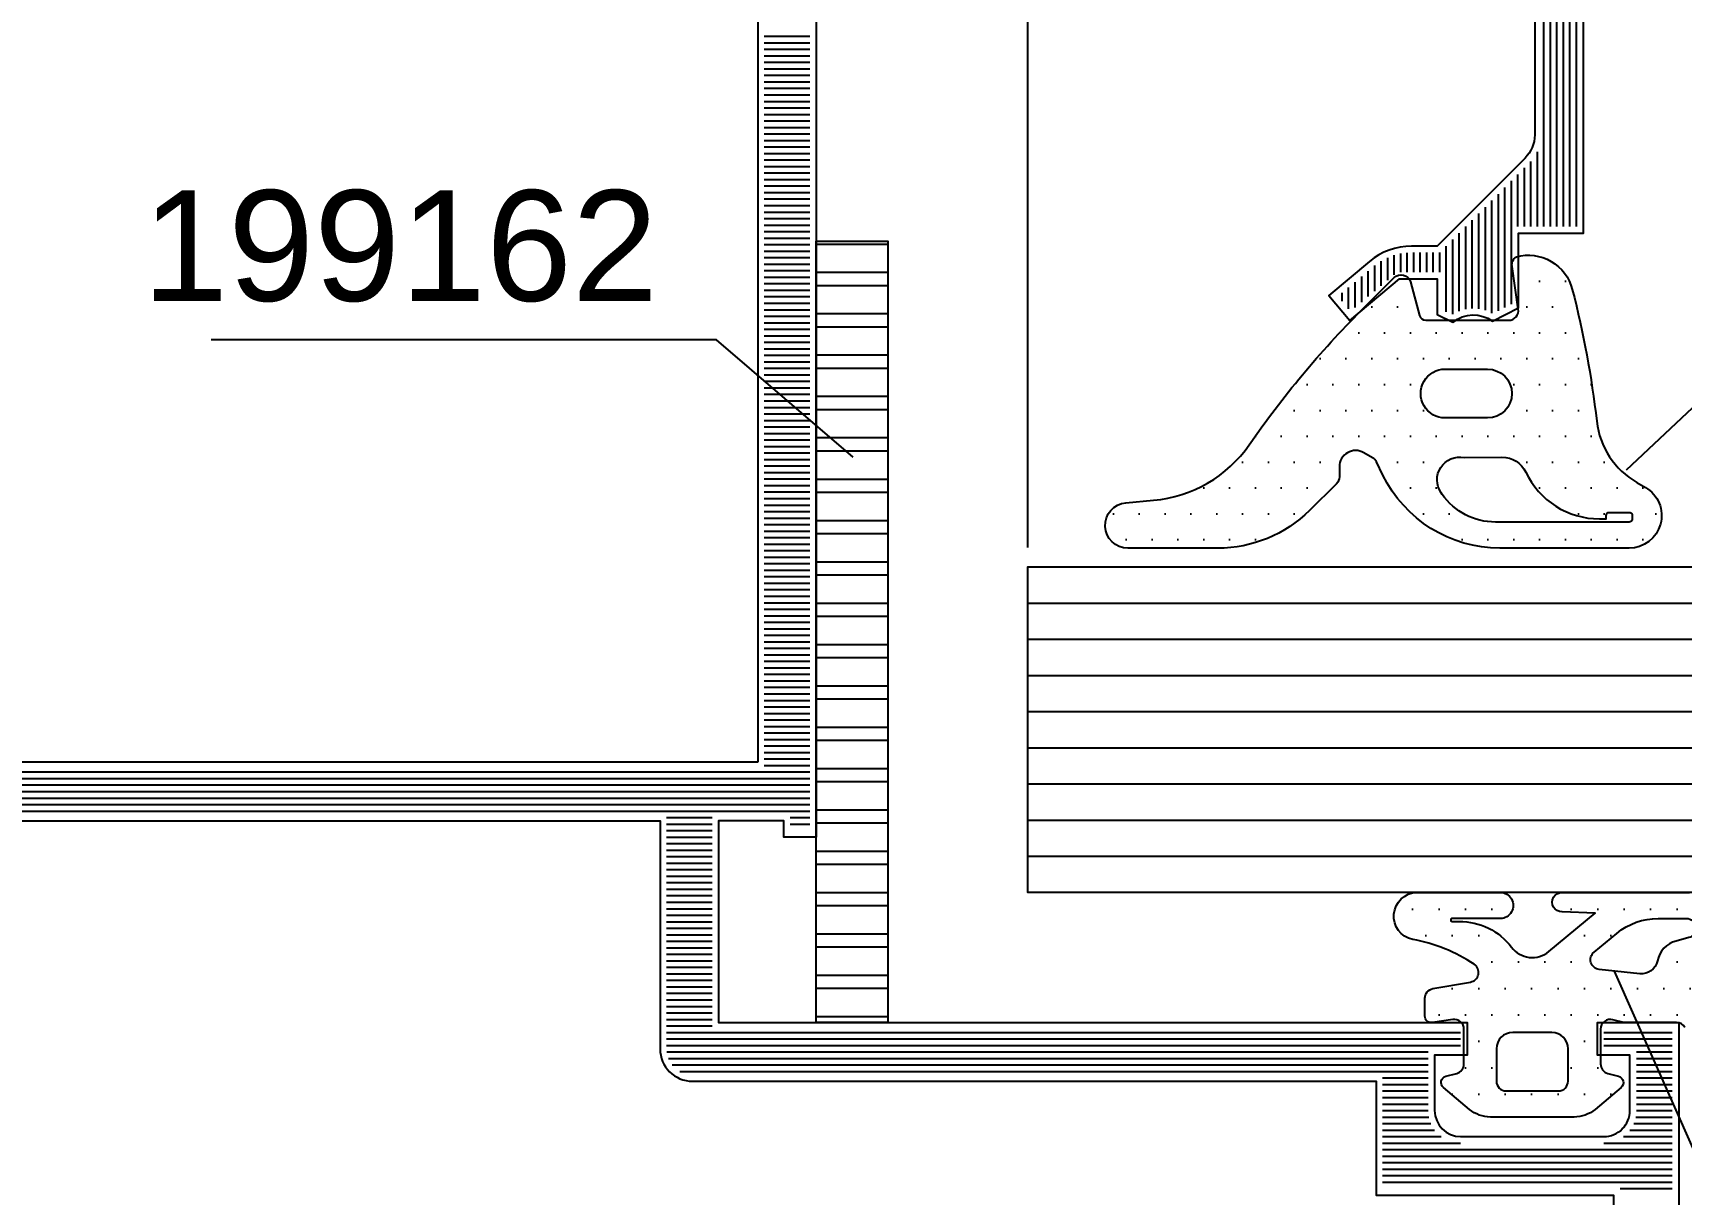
# Model space of a CAD drawing. Extents: x -247 to 191, y 24 to 414.
# Drawn here: x 72.7 to 98.02, y 214.18 to 232.02 of the extents above; entities that cross this region are included whole.
import ezdxf
from ezdxf.enums import TextEntityAlignment as Align

# ---------------------------------------------------------------- set-up
doc = ezdxf.new("R2010")
doc.units = 0
doc.header["$LTSCALE"] = 6
doc.linetypes.add('AUSGEZOGEN', pattern=[0])
doc.layers.get('0').update_dxf_attribs({"color": 4, "linetype": 'CONTINUOUS'})
doc.layers.get('DEFPOINTS').update_dxf_attribs({"linetype": 'AUSGEZOGEN'})
for name, color, linetype in [('CONST25', 3, 'CONTINUOUS'), ('DICHT_PAR', 3, 'CONTINUOUS'), ('DICHT_SCH', 3, 'CONTINUOUS'), ('KH_NOR', 7, 'CONTINUOUS'), ('KH_SCH', 3, 'CONTINUOUS'), ('KN_NOR', 7, 'CONTINUOUS'), ('KN_SCH', 3, 'CONTINUOUS'), ('LLMASSE', 7, 'CONTINUOUS'), ('PNR', 7, 'CONTINUOUS')]:
    doc.layers.add(name, color=color, linetype=linetype)
doc.styles.get("Standard").update_dxf_attribs({"font": 'simplex.shx', "width": 0.8})
doc.styles.add('SWISSL', font='swissl.ttf')
doc.dimstyles.new('DOK-1ZU1-PUNKT', dxfattribs={"dimscale": 0, "dimtxt": 3, "dimasz": 1.5, "dimexe": 1.5, "dimexo": 0.6, "dimgap": 1.5, "dimtad": 0, "dimdsep": 46, "dimtxsty": 'Standard', "dimblk": 'PUNKT', "dimblk1": 'PUNKT', "dimblk2": 'PUNKT', "dimcen": 0, "dimclrd": 2, "dimclre": 2, "dimclrt": 7, "dimadec": 0, "dimazin": 0, "dimtfac": 0.7, "dimtdec": 4, "dimtofl": 0, "dimtmove": 0, "dimatfit": 3, "dimldrblk": 'PUNKT', "dimfxl": 1, "dimtolj": 1, "dimtzin": 0, "dimarcsym": 0})
doc.dimstyles.new('DOK-1ZU2-STRICH18', dxfattribs={"dimscale": 0.5, "dimtxt": 3.4, "dimasz": 1.5, "dimexe": 1.5, "dimexo": 0.6, "dimgap": 1.5, "dimtad": 0, "dimlfac": 2, "dimdsep": 46, "dimtxsty": 'Standard', "dimblk": 'PUNKT', "dimblk1": 'PUNKT', "dimblk2": 'PUNKT', "dimcen": 0, "dimclrd": 3, "dimclre": 3, "dimclrt": 3, "dimadec": 0, "dimazin": 0, "dimtfac": 0.7, "dimtdec": 4, "dimtofl": 0, "dimtmove": 0, "dimatfit": 3, "dimldrblk": 'PUNKT', "dimfxl": 1, "dimtolj": 1, "dimtzin": 0, "dimarcsym": 0})

# ---------------------------------------------------------------- blocks, each defined once
blk = doc.blocks.new('PUNKT')
at = {"color": 0, "linetype": 'CONTINUOUS'}
blk.add_line((-0.5, 0), (-1, 0), dxfattribs=at)
at = {"color": 0, "linetype": 'CONTINUOUS', "const_width": 0.5}
blk.add_lwpolyline([(-0.25, 0, 1), (0.25, 0, 1)], format="xyb", close=True, dxfattribs=at)
blk = doc.blocks.new('*D8')
at = {"layer": 'DEFPOINTS', "color": 0}
for p in [(85.48198337014054, 246.6509084453608), (85.48198337014054, 244.5650043044749), (87.98198337006363, 223.8150043078325)]:
    blk.add_point(p, dxfattribs=at)
at = {"layer": 'LLMASSE', "color": 3, "lineweight": -2}
for p, q in [((85.48198337014054, 244.865004304475), (85.48198337014054, 247.4009084453608)), ((87.98198337006363, 224.1150043078325), (87.98198337006363, 247.4009084453608)), ((84.73198337014054, 246.6509084453608), (83.98198337014054, 246.6509084453608)), ((88.73198337006363, 246.6509084453608), (89.48198337006363, 246.6509084453608))]:
    blk.add_line(p, q, dxfattribs=at)
at = {"layer": 'LLMASSE', "color": 3, "lineweight": -2, "xscale": 0.75, "yscale": 0.75, "zscale": 0.75}
blk.add_blockref('PUNKT', (85.48198337014054, 246.6509084453608), dxfattribs=at)
at = {"layer": 'LLMASSE', "color": 3, "lineweight": -2, "xscale": 0.75, "yscale": 0.75, "zscale": 0.75, "rotation": 180}
blk.add_blockref('PUNKT', (87.98198337006363, 246.6509084453608), dxfattribs=at)
at = {"layer": 'LLMASSE', "color": 3, "insert": (86.73198337010209, 246.6509084453608), "char_height": 1.7, "attachment_point": 5}
blk.add_mtext('\\A1;5', dxfattribs=at)
blk = doc.blocks.new('*X42')
for p, q in [((9.40001272727093, 93.2000000000001), (9.4, 94.80000000439888)), ((9.600000000000001, 85.89999999995463), (9.600000000000001, 94.80000000449574)), ((9.8, 85.89999999995756), (9.8, 94.80000000459262)), ((10, 85.89999999996049), (10, 94.80000000468948)), ((10.2, 85.89999999996343), (10.2, 94.80000000478634)), ((10.4, 85.89999999996635), (10.4, 94.80000000488322)), ((10.6, 85.89999999996928), (10.6, 94.80000000498008)), ((10.80001272727218, 92.69999999739613), (10.8, 94.80000000507694)), ((11, 93.29998303774089), (11, 94.80000000517381)), ((11.2, 93.49999046024676), (11.2, 94.80000000527068)), ((11.4, 93.61650958829577), (11.4, 94.80000000536755)), ((11.6, 93.6797933012338), (11.6, 94.80000000546441)), ((11.8, 93.69999999991876), (11.8, 94.80000000556127)), ((12, 93.70000000000242), (12, 94.80000000565815)), ((12.2, 93.70000000000483), (12.2, 94.80000000575501)), ((12.4, 93.70000000000724), (12.4, 94.80000000585187)), ((12.6, 93.70000000000965), (12.6, 94.80000000594875)), ((12.8, 93.70000000001207), (12.8, 94.80000000604561)), ((13, 93.70000000001448), (13, 94.80000000614247)), ((13.2, 93.7000000000169), (13.2, 94.80000000623934)), ((13.4, 93.7000000000193), (13.4, 94.8000000063362)), ((13.6, 93.70000000002172), (13.6, 94.80000000643307)), ((13.8, 92.70000000573182), (13.8, 94.80000000652994)), ((14, 92.70000000959423), (14, 94.8000000066268)), ((14.2, 92.70000001345664), (14.2, 94.80000000672366)), ((10.8, 85.89999999997221), (10.80001272727252, 88.30000011249562)), ((13.8, 63.90000000000005), (13.8, 88.30000000201753)), ((14, 63.90000000000005), (14, 88.30000000340362)), ((14.2, 63.90000000000005), (14.2, 88.30000000478972)), ((11, 85.89999999997515), (11, 87.70001704507003)), ((11.2, 85.89999999997808), (11.2, 87.50000960186148)), ((11.4, 85.899999999981), (11.4, 87.38349045460218)), ((11.6, 85.89999999998393), (11.6, 87.32020672156096)), ((11.8, 85.89999999998687), (11.8, 87.3)), ((12, 85.8999999999898), (12, 87.29999999999275)), ((12.2, 85.89999999999273), (12.2, 87.29999999998552)), ((12.4, 85.89999999999566), (12.4, 87.29999999997828)), ((12.6, 85.89999999999858), (12.6, 87.29999999997105)), ((12.8, 85.90000000000153), (12.8, 87.2999999999638)), ((13, 64.31272466944534), (13, 87.29999999995657)), ((13.2, 64.07551039034644), (13.2, 87.29999999994934)), ((13.4, 63.95838529985286), (13.4, 87.2999999999421)), ((13.6, 63.90627621026998), (13.6, 87.29999999993485)), ((20.6, 67.69999999999999), (20.6, 68.3)), ((20.8, 67.69999999999999), (20.8, 68.3)), ((21, 12.70006363835692), (21, 68.3)), ((21.2, 12.7000636383571), (21.2, 68.3)), ((21.4, 18.70006363838881), (21.4, 68.3)), ((21.6, 18.70006363838972), (21.6, 68.3)), ((21.8, 18.70006363839063), (21.8, 68.3)), ((22, 18.70006363839154), (22, 68.3)), ((22.2, 18.70006363839245), (22.2, 68.3)), ((22.4, 66.9), (22.4, 68.3)), ((22.6, 66.9), (22.6, 68.3)), ((22.8, 66.9), (22.8, 68.3)), ((23, 66.9), (23, 68.3)), ((23.2, 66.9), (23.2, 68.3)), ((23.4, 66.9), (23.4, 68.3)), ((23.6, 66.9), (23.6, 68.3)), ((23.8, 66.9), (23.8, 68.3)), ((24, 66.9), (24, 68.3)), ((24.2, 66.9), (24.2, 68.3)), ((24.4, 66.9), (24.4, 68.3)), ((24.6, 66.9), (24.6, 68.3)), ((24.8, 66.9), (24.8, 68.3)), ((25, 66.9), (25, 68.3)), ((25.2, 66.9), (25.2, 68.3)), ((25.4, 66.9), (25.4, 68.3)), ((25.6, 66.9), (25.6, 68.3)), ((25.8, 66.9), (25.8, 68.3)), ((26, 66.9), (26, 68.3)), ((26.2, 66.9), (26.2, 68.3)), ((26.4, 66.9), (26.4, 68.3)), ((26.6, 66.9), (26.6, 68.3)), ((26.8, 66.9), (26.8, 68.3)), ((27, 66.9), (27, 68.3)), ((27.2, 66.9), (27.2, 68.3)), ((27.4, 66.9), (27.4, 68.3)), ((27.6, 66.9), (27.6, 68.3)), ((27.8, 66.9), (27.8, 68.3)), ((28, 66.9), (28, 68.3)), ((28.2, 66.9), (28.2, 68.3)), ((28.4, 66.9), (28.4, 68.3)), ((28.6, 66.9), (28.6, 68.3)), ((28.8, 66.9), (28.8, 68.30000000000001)), ((29, 66.9), (29, 68.30000000000001)), ((29.2, 66.9), (29.2, 68.30000000000001)), ((29.4, 66.9), (29.4, 68.30000000000001)), ((29.6, 66.9), (29.6, 68.30000000000001)), ((29.8, 66.9), (29.8, 68.30000000000001)), ((30, 66.9), (30, 68.30000000000001)), ((30.2, 66.9), (30.2, 68.30000000000001)), ((30.4, 66.9), (30.4, 68.30000000000001)), ((30.6, 66.9), (30.6, 68.30000000000001)), ((30.8, 66.9), (30.8, 68.30000000000001)), ((31, 66.9), (31, 68.30000000000001)), ((31.2, 66.9), (31.2, 68.30000000000001)), ((31.4, 66.9), (31.4, 68.30000000000001)), ((31.6, 66.9), (31.6, 68.30000000000001)), ((31.8, 66.9), (31.8, 68.30000000000001)), ((32, 66.9), (32, 68.30000000000001)), ((32.2, 66.9), (32.2, 68.30000000000001)), ((32.4, 66.9), (32.4, 68.30000000000001)), ((32.6, 66.9), (32.6, 68.30000000000001)), ((32.8, 66.9), (32.8, 68.30000000000001)), ((33, 66.9), (33, 68.30000000000001)), ((33.2, 66.9), (33.2, 68.30000000000001)), ((33.4, 66.9), (33.4, 68.30000000000001)), ((33.6, 66.9), (33.6, 68.30000000000001)), ((33.8, 66.9), (33.8, 68.30000000000001)), ((34, 66.9), (34, 68.30000000000001)), ((34.2, 66.9), (34.2, 68.30000000000001)), ((34.4, 66.9), (34.4, 68.30000000000001)), ((34.6, 66.9), (34.6, 68.30000000000001)), ((34.8, 66.9), (34.8, 68.30000000000001)), ((35, 66.9), (35, 68.30000000000001)), ((35.2, 66.9), (35.2, 68.30000000000001)), ((35.4, 66.9), (35.4, 68.30000000000001)), ((35.6, 66.9), (35.6, 68.30000000000001)), ((35.8, 66.9), (35.8, 68.30000000000001)), ((36, 66.9), (36, 68.30000000000001)), ((36.2, 66.9), (36.2, 68.30000000000001)), ((36.4, 66.9), (36.4, 68.30000000000001)), ((36.6, 66.9), (36.6, 68.30000000000001)), ((36.8, 66.9), (36.8, 68.30000000000001)), ((37, 66.9), (37, 68.30000000000001)), ((37.2, 66.9), (37.2, 68.30000000000001)), ((37.4, 66.9), (37.4, 68.30000000000001)), ((37.6, 66.9), (37.6, 68.30000000000001)), ((37.8, 66.9), (37.8, 68.30000000000001)), ((38, 66.9), (38, 68.30000000000001)), ((38.2, 66.9), (38.2, 68.30000000000001)), ((38.40000000000001, 66.9), (38.40000000000001, 68.30000000000001)), ((38.6, 66.9), (38.6, 68.30000000000001)), ((38.8, 66.9), (38.8, 68.30000000000001)), ((39, 66.9), (39, 68.30000000000001)), ((39.2, 66.9), (39.2, 68.30000000000001)), ((39.40000000000001, 66.9), (39.40000000000001, 68.30000000000001)), ((39.6, 66.9), (39.6, 68.30000000000001)), ((39.8, 66.9), (39.8, 68.30000000000001)), ((40, 66.9), (40, 68.30000000000001)), ((40.2, 66.9), (40.2, 68.30000000000001)), ((40.40000000000001, 66.9), (40.40000000000001, 68.30000000000001)), ((40.6, 66.9), (40.6, 68.30000000000001)), ((40.8, 66.9), (40.8, 68.30000000000001)), ((41, 66.9), (41, 68.30000000000001)), ((41.2, 66.9), (41.2, 68.30000000000001)), ((41.40000000000001, 66.9), (41.40000000000001, 68.30000000000001)), ((41.6, 66.9), (41.6, 68.30000000000001)), ((41.8, 66.9), (41.8, 68.30000000000001)), ((42, 66.9), (42, 68.30000000000001)), ((42.2, 66.9), (42.2, 68.30000000000001)), ((42.40000000000001, 66.9), (42.40000000000001, 68.30000000000001)), ((42.6, 66.9), (42.6, 68.30000000000001)), ((42.8, 66.9), (42.8, 68.30000000000001)), ((43, 66.9), (43, 68.30000000000001)), ((43.2, 66.9), (43.2, 68.30000000000001)), ((43.40000000000001, 66.9), (43.40000000000001, 68.30000000000001)), ((43.6, 66.9), (43.6, 68.30000000000001)), ((43.8, 66.9), (43.8, 68.30000000000001)), ((44, 66.9), (44, 68.30000000000001)), ((44.2, 66.9), (44.2, 68.30000000000001)), ((44.40000000000001, 66.9), (44.40000000000001, 68.30000000000001)), ((44.6, 66.9), (44.6, 68.30000000000001)), ((44.8, 66.9), (44.8, 68.30000000000001)), ((14.4, 63.90000000000005), (14.4, 65.29999999994706)), ((14.6, 63.90000000000005), (14.6, 65.29999999995037)), ((14.8, 63.90000000000005), (14.8, 65.29999999995368)), ((15, 63.90000000000005), (15, 65.299999999957)), ((15.2, 63.90000000000005), (15.2, 65.29999999996029)), ((15.4, 63.90000000000004), (15.4, 65.2999999999636)), ((15.6, 63.90000000000004), (15.6, 65.29999999996691)), ((15.8, 63.90000000000004), (15.8, 65.29999999997023)), ((16, 63.90000000000004), (16, 65.29999999997354)), ((16.2, 63.90000000000004), (16.2, 65.29999999997683)), ((16.4, 63.90000000000004), (16.4, 65.29999999998014)), ((16.6, 63.90000000000004), (16.6, 65.29999999998346)), ((16.8, 63.90000000000004), (16.8, 65.29999999998677)), ((17, 63.90000000000004), (17, 65.29999999999006)), ((17.2, 63.90000000000003), (17.2, 65.29999999999337)), ((17.4, 63.90000000000003), (17.4, 65.29999999999669)), ((17.6, 63.90000000000003), (17.6, 65.3)), ((17.8, 63.90000000000003), (17.8, 65.30000000000331)), ((18, 63.90000000000003), (18, 65.3000000000066)), ((18.2, 63.90000000000003), (18.2, 65.30000000000992)), ((18.4, 63.90000000000003), (18.4, 65.30000000001323)), ((18.6, 63.90000000000003), (18.6, 65.30000000001654)), ((18.8, 63.90000000000003), (18.8, 65.30000000001985)), ((19, 63.90000000000003), (19, 65.30000000002315)), ((19.2, 63.90000000000003), (19.2, 65.30000000002646)), ((19.4, 63.90000000000003), (19.4, 65.30000000002977)), ((19.6, 63.90000000000003), (19.6, 65.30000000003308)), ((19.8, 63.90000000000003), (19.8, 65.30000000003639)), ((20, 63.90000000000003), (20, 65.30000000003969)), ((20.2, 63.90000000000003), (20.2, 65.300000000043)), ((20.4, 63.90000000000003), (20.4, 65.30000000004631)), ((20.6, 63.90000000000003), (20.6, 65.30000000004962)), ((20.8, 63.90000000000002), (20.8, 65.30000000005292))]:
    blk.add_line(p, q)
blk = doc.blocks.new('B-LL132343')
at = {"layer": 'KH_NOR'}
blk.add_lwpolyline([(49.79995672727267, 74.49999999984607), (20.19999999999999, 74.49999999984605), (20.19999999999999, 74.49999999984605), (20.19999999999999, 73.49999999984605), (20.69999999999999, 73.49999999984605), (20.7000127273235, 71.49999999989733), (14.5000127273238, 71.49999999979478), (14.50001273383385, 94.50000000671504), (13.50001272721098, 94.49999999978452), (13.50001272737507, 93.49999999978452), (11.80001272727236, 93.49999999984605, -0.41421348000001), (11.00001272727252, 94.29999999984612), (11.00001272727218, 98.6999999998461, -0.414213569999992), (11.8000127272727, 99.49999999984605), (13.50001272725202, 99.49999999986656), (13.50001272733405, 98.49999999978452), (14.50001270832968, 98.50000001909653), (14.50001273383385, 101.000000006715), (1.272711869504395e-05, 100.9999999996922)], format="xyb", dxfattribs=at)
blk.add_lwpolyline([(13.70001272727268, 69.6999999998461, -0.414213562373095), (12.70001272727268, 70.6999999998461), (12.70001272727256, 91.6999999998461), (9.200012727323617, 91.69999999979483), (9.200012727272338, 98.99999999984617), (2.000020681818, 98.99999999984605), (2, 7.999999999846059), (12.69994400000019, 7.999999999845832), (12.69994400000016, 25.29999999984624, -0.4142135623731034), (13.69994400000019, 26.29999999984624), (19.69994400000105, 26.29999999984604, 0.4142135626134031), (20.69994400000108, 27.29999999984607), (20.69994400000103, 30.19999999984636, 0.4142135623730944), (19.69994400000101, 31.19999999984634), (13.69994400000016, 31.19999999984625, -0.4142135623730997), (12.69994400000014, 32.19999999984625), (12.69994400000014, 32.99999999984623), (20.69994400000096, 32.99999999984635), (20.69994400000033, 69.69999999984607), (13.70001272727268, 69.6999999998461)], format="xyb", close=True, dxfattribs=at)
blk.add_lwpolyline([(22.50001303791365, 72.69999999984606), (22.50000000000011, 26.29999999984606), (48.2, 26.29999999984606), (48.2, 30.99999999984606), (47.49994400000026, 30.99999999984606), (47.49994400000014, 35.99999999984606), (49.29994400000032, 35.99999999984606), (49.29994400000032, 32.99999999984606), (68, 32.99999999984606), (68, 69.69999999984599), (49.30001272727236, 69.6999999998461), (49.30001272727247, 66.6999999998461), (47.49995672727238, 66.6999999998461), (47.49995672727232, 72.69999999984606), (22.50001303791365, 72.69999999984606)], close=True, dxfattribs=at)
at = {"layer": 'KH_SCH'}
blk.add_blockref('*X42', (3.308722450212111e-22, 5.999999999846059), dxfattribs=at)
blk = doc.blocks.new('STREIFEN')
at = {"layer": 'DICHT_SCH'}
h = blk.add_hatch(dxfattribs=at)
h.set_pattern_fill('LINE', color=256, scale=0.4, angle=90, style=0)
h.set_pattern_definition([(90, (-94.31533518184392, -226.5009291368289), (-1.27, 7.776250346772095e-17), [])])
h.paths.add_polyline_path([(0, 2.199999999999989), (0, 0), (24, 0), (24, 2.199999999999989)])
at = {"layer": 'DICHT_PAR'}
blk.add_lwpolyline([(0, 2.199999999999989), (0, 0), (24, 0), (24, 2.199999999999989)], close=True, dxfattribs=at)
blk = doc.blocks.new('LL199162')
blk.add_blockref('STREIFEN', (0, 0))
blk = doc.blocks.new('*U61')
at = {"layer": 'CONST25'}
for p, q in [((0, 9.999999999999773), (37.35660389312687, 9.999999999999773)), ((0, 8.888888888888687), (37.35660389312687, 8.888888888888687)), ((0, 7.777777777777601), (37.35660389312687, 7.777777777777601)), ((0, 6.666666666666515), (37.35660389312687, 6.666666666666515)), ((0, 5.555555555555429), (37.35660389312687, 5.555555555555429)), ((0, 4.444444444444343), (37.35660389312687, 4.444444444444343)), ((0, 3.333333333333258), (37.35660389312687, 3.333333333333258)), ((0, 2.222222222222172), (37.35660389312687, 2.222222222222172)), ((0, 1.111111111111086), (37.35660389312687, 1.111111111111086))]:
    blk.add_line(p, q, dxfattribs=at)
blk.add_lwpolyline([(37.35660389312687, 0), (0, 0), (0, 10), (37.35660389312687, 10)], dxfattribs=at)
blk = doc.blocks.new('B-LL3091023')
at = {"layer": 'KN_SCH'}
h = blk.add_hatch(dxfattribs=at)
h.set_pattern_fill('_U', color=256, scale=0.2, style=0, pattern_type=0)
h.set_pattern_definition([(0, (-12.61524086824097, 13.02250327400434), (0, 0.2), [])])
edge = h.paths.add_edge_path()
edge.add_line((-0.2000000000508084, 21.80000000010276), (-0.2000000000002728, 0.4154700538897877))
edge.add_line((-0.2000000000002728, 0.4154700538897864), (-0.4500000000000046, 0.2711324865925331))
edge.add_line((-0.4500000000000046, 0.2711324865925331), (-1.192820323027558, 0.7000000000520148))
edge.add_line((-1.192820323027558, 0.7000000000520148), (-3.282842712474642, 0.7000000000520223))
edge.add_line((-3.282842712474642, 0.7000000000520223), (-3.900000000000007, 0.08284271252664044))
edge.add_line((-3.900000000000007, 0.08284271252664047), (-3.900000000000013, -2.099999999947969))
edge.add_line((-3.900000000000013, -2.099999999947969), (-3.700000000000003, -2.099999999947976))
edge.add_line((-3.700000000000001, -2.099999999952376), (-4.699999999974835, -2.099999999974347))
edge.add_line((-4.699999999974835, -2.099999999974347), (-4.700000000005605, -0.9999999999419789))
edge.add_line((-4.700000000005605, -0.9999999999419791), (-9.356532657103545, -1.000000000081714))
edge.add_line((-9.356532657103545, -1.000000000081714), (-9.492087073757995, -1.524999999012127))
edge.add_arc((-12.30000000000001, -0.7999999999479821), 2.900000000000001, 270.07901743651803, 345.52248783316634, ccw=False)
edge.add_arc((-12.18013563536853, -0.9023955340299898), 2.800000000000001, 209.2081415121933, 267.62840437548994, ccw=False)
edge.add_line((-14.62412332264705, -2.26874987475974), (-14.42924214632983, -2.069287902908246))
edge.add_line((-14.42924214632983, -2.069287902908246), (-13.75317870728195, -2.38454146193488))
edge.add_arc((-12.29999999921613, -0.8000000003222183), 2.150000000266381, 227.4761480923444, 442.3377443620211)
edge.add_line((-12.01333333336139, 1.330803187171447), (-12.16120394194022, 1.35069689423467))
edge.add_line((-12.16120394194022, 1.35069689423467), (-11.69999999999955, 2.149525554427094))
edge.add_line((-11.69999999999955, 2.149525554427095), (-11.70000000015551, 20.70000000020778))
edge.add_line((-11.70000000015551, 20.70000000020778), (-28.18578597814051, 20.70000000005208))
edge.add_arc((-28.18578597812918, 19.50000000005209), 1.199999999999996, 90.00000000054077, 134.9999999999997)
edge.add_line((-29.03431411555303, 20.34852813747595), (-31.79999954050232, 17.58284271252666))
edge.add_line((-31.79999954050232, 17.58284271252666), (-31.79999954050233, 16.71441194632815))
edge.add_arc((-33.59999895980678, 16.71441206424528), 1.799999419304456, 319.99994731550623, 359.9999962465799, ccw=False)
edge.add_line((-32.22112047092991, 15.5573934721695), (-33.14162906306896, 14.46037332601911))
edge.add_line((-33.14162906306897, 14.46037332601911), (-33.60125601057764, 14.84604548197373))
edge.add_line((-33.60125601057764, 14.84604548197373), (-32.39999954050234, 16.27764694336551))
edge.add_line((-32.39999954050234, 16.27764694336551), (-32.39999954050232, 17.70000000005204))
edge.add_line((-32.39999954050232, 17.70000000005204), (-33.57394863064956, 17.70000000005204))
edge.add_line((-33.57394863064956, 17.70000000005204), (-33.70205340977959, 17.96789280106483))
edge.add_arc((-34.71191328392486, 18.61610855635405), 1.200000262839086, 327.3041288734923, 390.0744969530656)
edge.add_line((-33.67346358042067, 19.2174594057805), (-33.37731379195502, 19.80000000005204))
edge.add_line((-33.37731379195502, 19.80000000005204), (-30.99999996572186, 19.80000000005204))
edge.add_line((-30.99999996572186, 19.80000000005204), (-31.00000030850324, 21.8000000000218))
edge.add_line((-31.00000030850324, 21.8000000000218), (-0.2000000000508066, 21.80000000010276))
edge = h.paths.add_edge_path(flags=16)
edge.add_line((-11.10000000015546, 20.99999999989506), (-11.09999999999899, 1.840075756540305))
edge.add_arc((-12.30000000000003, -0.7999999999480378), 2.900000000000001, 11.940543960609887, 65.55666457227989, ccw=False)
edge.add_line((-9.462747808177824, -0.19999999994798), (-5.314213562373069, -0.1999999999479796))
edge.add_line((-5.314213562373068, -0.1999999999479796), (-3.848528137423896, 1.265685425001232))
edge.add_arc((-3.282842712474652, 0.7000000000519995), 0.8000000000000005, 90.00000000000011, 135.0000000000005, ccw=False)
edge.add_line((-3.282842712474654, 1.500000000052001), (-1.000000000000002, 1.500000000052017))
edge.add_line((-1.000000000000002, 1.500000000052017), (-1.000000000000002, 21.00000000005524))
edge.add_line((-1.000000000000002, 21.00000000005524), (-11.10000000015546, 20.99999999989506))
at = {"layer": 'KN_NOR'}
for points in [[(-5.128164559664583e-11, 22.00000000010329), (0, 0.3000000000520193), (-0.4500000000000046, 0.04019237891668204), (-1.246410161513781, 0.5000000000520151), (-3.200000000000022, 0.5000000000520222), (-3.700000000000008, 5.202219210964643e-11), (-3.700000000000012, -1.899999999947976), (-3.500000000000002, -1.899999999947984), (-3.500000000000005, -2.299999999947982), (-4.89999999996924, -2.299999999978742), (-4.900000000000011, -1.199999999947981), (-9.201613323200721, -1.200000000077065), (-9.29843790668926, -1.574999999947981, -0.3419987131196461), (-12.30000000000001, -3.899999999947983, -0.2744091014474832), (-14.86887381829263, -2.233067162827286), (-14.4732145214778, -1.828107663836985), (-13.64001877441201, -2.216633221435945, 1.373175899949952), (-12.04000000000001, 1.132588937203426), (-12.48361182590432, 1.192270058415677), (-11.9, 2.203115392906721), (-11.90000000015383, 20.50000000020589), (-28.18578597812918, 20.50000000005208, 0.1989123673796576), (-28.89289275931572, 20.20710678123863), (-31.59999954050232, 17.50000000005204), (-31.59999954050232, 16.71441000005203, -0.1763269499999998), (-32.06791154050232, 15.42883600005203), (-33.11697754050232, 14.17860700005204), (-33.88302254050232, 14.82139400005204), (-32.59999954050232, 16.35044100005203), (-32.59999954050232, 17.50000000005204), (-33.70000054050233, 17.50000000005204), (-33.93351854050232, 17.98833300005202, 0.3394094402287316), (-33.90397054050233, 19.20537000005203), (-33.49999954050233, 20.00000000005204), (-31.2, 20.00000000005204), (-31.20000034278138, 22.00000000002127), (-5.128164559664583e-11, 22.00000000010329)], [(-10.90000000015383, 20.79999999989824), (-10.90000000000001, 1.965863337239819, -0.2134575926161298), (-9.30500417362566, 5.201997166359718e-11), (-5.39705627484769, 5.202041575280703e-11), (-3.989949493661205, 1.40710678123854, -0.1989123673796592), (-3.282842712474656, 1.700000000052001), (-1.200000000000001, 1.700000000052016), (-1.200000000000003, 20.80000000005207), (-10.90000000015383, 20.79999999989824)]]:
    blk.add_lwpolyline(points, format="xyb", close=True, dxfattribs=at)
blk = doc.blocks.new('*D76')
at = {"layer": 'DEFPOINTS', "color": 0}
for p in [(96.51911387488869, 244.5409090344889), (97.98198336998684, 209.5650323044749), (109.6153217052509, 209.5650323044749)]:
    blk.add_point(p, dxfattribs=at)
at = {"layer": 'LLMASSE', "color": 3, "lineweight": -2}
for p, q in [((96.81911387488869, 244.5409090344889), (110.3653217052509, 244.5409090344889)), ((109.6153217052509, 243.7909090344889), (109.6153217052509, 228.9039230504343)), ((109.6153217052509, 210.3150323044749), (109.6153217052509, 225.2020182885295)), ((98.28198336998683, 209.5650323044749), (110.3653217052509, 209.5650323044749))]:
    blk.add_line(p, q, dxfattribs=at)
at = {"layer": 'LLMASSE', "color": 3, "lineweight": -2, "xscale": 0.75, "yscale": 0.75, "zscale": 0.75}
for p, rotation in [((109.6153217052509, 244.5409090344889), 90), ((109.6153217052509, 209.5650323044749), 270)]:
    blk.add_blockref('PUNKT', p, dxfattribs=dict(at, rotation=rotation))
at = {"layer": 'LLMASSE', "color": 3, "insert": (109.6153217052508, 227.0529706694819), "char_height": 1.7, "attachment_point": 5, "rotation": 90}
blk.add_mtext('\\A1;70', dxfattribs=at)

msp = doc.modelspace()

# ---------------------------------------------------------------- hatches: boundary and pattern name
h = msp.add_hatch()
h.set_pattern_fill('DOTS', color=3, scale=0.25, style=0)
h.set_pattern_definition([(0, (0, 0), (0.1984375, 0.396875), [0, -0.396875])])
edge = h.paths.add_edge_path()
edge.add_arc((97.96341241620841, 226.1933055618236), 1.249881608597972, 186.5490377647256, 240.0113887204274)
edge.add_line((97.33868677943485, 225.1107521385371), (97.46918677943486, 225.0352521385371))
edge.add_arc((97.2191884887318, 224.6022457855636), 0.4999936470294603, -90.00019587348982, 59.999805860546076, ccw=False)
edge.add_line((97.21918677943486, 224.1022521385371), (95.23468677943487, 224.1022521385371))
edge.add_arc((95.23492612723464, 226.1023050781634), 2.000052953947764, 205.9932250645712, 269.9931433721449, ccw=False)
edge.add_line((93.43718677943485, 225.2257521385371), (93.33918677943487, 225.4267521385371))
edge.add_arc((93.20476949465541, 225.3614442722186), 0.1494427109314827, 25.91322287565657, 59.91322257321447)
edge.add_line((93.27968677943488, 225.4907521385371), (93.14418677943485, 225.5687521385371))
edge.add_arc((93.019185004295, 225.3522488622204), 0.2499982248816072, 59.99929534149122, 179.9992491182034)
edge.add_line((92.76918677943485, 225.3522521385371), (92.76918677943485, 225.1977521385371))
edge.add_arc((92.61932620641439, 225.1978229882968), 0.1498605897683229, 314.67280455871423, 359.97291220882886, ccw=False)
edge.add_line((92.72468677943488, 225.0912521385371), (92.30968677943486, 224.6807521385371))
edge.add_arc((90.90267200810794, 226.1025570793444), 2.000304940861816, 270.0004231028348, 314.7004381140487, ccw=False)
edge.add_line((90.90268677943487, 224.1022521385371), (89.51918677943485, 224.1022521385371))
edge.add_arc((89.51918526962258, 224.4521679638065), 0.3499158252727058, 95.00021639535169, 270.0002472190863, ccw=False)
edge.add_line((89.48868677943489, 224.8007521385371), (89.91468677943487, 224.8382521385371))
edge.add_arc((89.74040831827693, 226.8310704899163), 2.000424445865792, 274.9979869223645, 325.2819632581728)
edge.add_arc((103.7147103677903, 217.1499797825602), 14.99971188625745, 135.0033795796926, 145.2872522460975, ccw=False)
edge.add_line((93.10768677943486, 227.7557521385371), (93.61068677943484, 228.2582521385371))
edge.add_arc((93.7165955273996, 228.1524389499576), 0.1497100323052031, 15.02590631688571, 135.0258600936008, ccw=False)
edge.add_line((93.86118677943483, 228.1912521385371), (93.99918677943487, 227.6762521385371))
edge.add_arc((94.0956561645794, 227.7021328232188), 0.09988068937366865, 195.0176151709101, 270.0175619736589)
edge.add_line((94.09568677943486, 227.6022521385371), (95.36918677943487, 227.6022521385371))
edge.add_arc((95.36919072932874, 227.7523541062159), 0.1501019677308062, 269.998492276607, 368.3886878743328)
edge.add_line((95.51768677943485, 227.7742521385371), (95.42068677943485, 228.4302521385371))
edge.add_arc((95.56917509734365, 228.4519221624638), 0.150061222480597, 122.6633441211647, 188.3029926965081, ccw=False)
edge.add_arc((95.66924058093028, 227.9021220897016), 0.6999516568836952, 14.404998954983625, 104.9909310239054, ccw=False)
edge.add_arc((81.81964709120584, 224.3428461334808), 14.99959098747894, 6.538078113944891, 14.412460202092575, ccw=False)
edge = h.paths.add_edge_path(flags=16)
edge.add_arc((95.04418677943485, 226.4772521385371), 0.375, -90, 90, ccw=False)
edge.add_line((95.04418677943485, 226.1022521385371), (94.39418677943485, 226.1022521385371))
edge.add_arc((94.39418677928101, 226.4772521385371), 0.375, 89.99999997649621, 270.00000002350384, ccw=False)
edge.add_line((94.39418677943485, 226.8522521385371), (95.04418677943485, 226.8522521385371))
edge = h.paths.add_edge_path(flags=16)
edge.add_arc((95.2709621886755, 225.1012269704152), 0.3985481009247631, 25.33220501671161, 90.61465003390902, ccw=False)
edge.add_arc((96.76300025573741, 225.8022048559443), 1.24995273132417, 205.1113132243138, 270.0085499398623)
edge.add_line((96.76318677943488, 224.5522521385371), (96.86918677943487, 224.5522521385371))
edge.add_line((96.86918677943487, 224.5522521385371), (96.86918677943487, 224.6022521385371))
edge.add_arc((96.9191867420606, 224.6022521759114), 0.04999996262574744, 89.99995717220031, 180.0000428277835, ccw=False)
edge.add_line((96.91918677943488, 224.6522521385371), (97.21918677943486, 224.6522521385371))
edge.add_arc((97.21918681680913, 224.6022521759114), 0.04999996262573323, -4.2827783374832507e-05, 90.00004282778337, ccw=False)
edge.add_line((97.26918677943485, 224.6022521385371), (97.26918677943485, 224.5522521385371))
edge.add_arc((97.2191868167886, 224.5522521011833), 0.04999996264625368, -90.00004280426867, 4.280430118797085e-05, ccw=False)
edge.add_line((97.21918677943486, 224.5022521385371), (95.16768677943486, 224.5022521385371))
edge.add_arc((95.16783705454081, 225.5021459259034), 0.999893798658878, 214.9914847979935, 269.99138895612623, ccw=False)
edge.add_line((94.34868677943487, 224.9287521385371), (94.33268677943488, 224.9512521385371))
edge.add_arc((94.61923983417634, 225.1520938248615), 0.3499286157879766, 79.13717512589483, 215.0261646204023, ccw=False)
edge.add_line((94.68518677943487, 225.4957521385371), (95.26668677943485, 225.4997521385371))
at = {"layer": 'DICHT_PAR'}
h = msp.add_hatch(dxfattribs=at)
h.set_pattern_fill('LINE', color=256, scale=0.2, style=0)
h.set_pattern_definition([(180, (113.6602853166272, 150.8690377072), (0, 0.635), [])])
h.paths.add_polyline_path([(85.8319833700744, 228.8150322326574), (85.8319833700744, 216.8150322326574), (84.73198337007443, 216.815032305002), (84.73198337006369, 228.8150322326574)])
at = {"layer": 'DICHT_SCH'}
h = msp.add_hatch(dxfattribs=at)
h.set_pattern_fill('DOTS', color=256, scale=6.5, angle=-180, style=0)
h.set_pattern_definition([(180, (96.1285945758867, 217.3403857602106), (-0.2031250000000002, 0.4062499999999999), [0, -0.40625])])
edge = h.paths.add_edge_path()
edge.add_arc((98.14727999903451, 218.3150322267414), 0.5000000000000004, 344.77675979297766, 450, ccw=False)
edge.add_arc((108.2788356962905, 215.5579360816279), 10.00000000000001, 524.7767597929777, 532.8855443438189)
edge.add_arc((98.2069833700329, 216.8150322267414), 0.1500000000000008, 209.9999999999998, 352.8855443438186, ccw=False)
edge.add_arc((97.94717574889759, 216.6650322267413), 0.1499999999999992, 390.0000000000001, 450.0000000000006)
edge.add_line((97.94717574889756, 216.8150322267414), (97.13833378504943, 216.8150322267414))
edge.add_line((97.13833378504944, 216.8150322267414), (96.97080622679832, 216.8599211006847))
edge.add_arc((96.93198337003292, 216.7150322267413), 0.1500000000000076, 434.9999999999944, 539.9999999999968)
edge.add_line((96.78198337003289, 216.7150322267414), (96.78198337003289, 216.1801312749382))
edge.add_arc((96.93198336995272, 216.1801312748767), 0.1499999999198121, 539.9999999764964, 615.0000000235023)
edge.add_line((96.89316051326753, 216.0352424009948), (97.05786527454316, 215.9911098932215))
edge.add_arc((97.03198337003292, 215.8945173105926), 0.09999999999999998, 309.99999999999886, 434.9999999999998, ccw=False)
edge.add_line((97.09626213100157, 215.8179128662807), (96.69594868952439, 215.4820100051818))
edge.add_arc((96.37455488468112, 215.8650322267414), 0.5000000000000001, 270, 309.9999999999991, ccw=False)
edge.add_line((96.37455488468112, 215.3650322267414), (95.08941185538471, 215.3650322267414))
edge.add_arc((95.0894118553847, 215.8650322267414), 0.5000000000000002, 230.0000000000007, 269.99999999999983, ccw=False)
edge.add_line((94.76801805054146, 215.4820100051818), (94.36770460906426, 215.8179128662807))
edge.add_arc((94.4319833699426, 215.8945173106126), 0.0999999999572925, 104.9999999529935, 230.0000000470069, ccw=False)
edge.add_line((94.40610146552265, 215.9911098932215), (94.57080622679828, 216.0352424009948))
edge.add_arc((94.53198337003292, 216.1801312749382), 0.1499999999999996, 285.0000000000001, 360.0000000000002)
edge.add_line((94.68198337003292, 216.1801312749382), (94.68198337003292, 216.7150322267414))
edge.add_arc((94.53198337003292, 216.7150322267414), 0.1500000000000004, 360.0000000000002, 458.5839368045144)
edge.add_line((94.50959464991294, 216.8633519665314), (94.19690918344622, 216.8161524002147))
edge.add_arc((94.18198336996232, 216.9150322266593), 0.09999999992941365, 179.9999999529925, 278.58393685151873, ccw=False)
edge.add_line((94.0819833700329, 216.9150322267413), (94.0819833700329, 217.1891672820648))
edge.add_arc((94.2319833700329, 217.1891672820648), 0.1499999999999968, 460.0000000000002, 540, ccw=False)
edge.add_line((94.20593614338287, 217.3368884450166), (94.78303059668293, 217.4386457675506))
edge.add_arc((94.75698337003291, 217.5863669305024), 0.1499999999999981, 280.0000000000004, 416.2873842862228)
edge.add_arc((93.45266851371522, 215.6315618876429), 2.500000000000001, 416.2873842862221, 439.8076936640658)
edge.add_arc((93.97078784769602, 218.4497355929045), 0.3655571821432552, 92.16336547929882, 258.04257655210097, ccw=False)
edge.add_line((93.9569884736535, 218.8150322267414), (95.24065033309901, 218.8150135086753))
edge.add_arc((95.2406474167444, 218.6150135086966), 0.2000000000000045, 269.99916452594334, 449.999164525943, ccw=False)
edge.add_line((95.24064450038975, 218.4150135087179), (94.50204289516974, 218.4150226945484))
edge.add_arc((94.50204275210899, 218.3920196668409), 0.02300302770798568, 449.9996436653043, 630.0003563347002)
edge.add_line((94.50204289516975, 218.3690166391333), (94.60822394782384, 218.3690166391333))
edge.add_arc((94.6164944664302, 217.3690508404572), 0.9999999999999978, 397.1765038395432, 450.473871212882, ccw=False)
edge.add_arc((95.7319833700329, 218.2150322267414), 0.3999999999999996, 217.1765038395432, 309.5780367572344)
edge.add_line((95.98683480258819, 217.9067292145528), (96.69702012719276, 218.4937872068521))
edge.add_line((96.69702012719276, 218.4937872068521), (96.18948385701756, 218.5150322267413))
edge.add_arc((96.1894838568945, 218.6650322267413), 0.1499999999999999, 89.99999995299532, 270.00000004700473, ccw=False)
edge.add_line((96.18948385701756, 218.8150322267414), (98.14727999903452, 218.8150322267414))
edge = h.paths.add_edge_path(flags=16)
edge.add_line((97.66784688589578, 218.4150322267413), (98.0972799990345, 218.4150322267413))
edge.add_arc((98.09727999903453, 218.2650322267414), 0.1500000000000008, 285.00000000000006, 450, ccw=False)
edge.add_line((98.13610285579989, 218.120143352798), (97.94154759890404, 218.0680124288295))
edge.add_arc((98.04507521694504, 217.6816420983139), 0.3999999999999999, 465, 528.1578806867993)
edge.add_arc((97.40890930019211, 217.8150322267414), 0.2500000000000001, 263.97099583976933, 348.15788068679905, ccw=False)
edge.add_line((97.38265132648456, 217.5664150133052), (96.76099856091449, 217.6320715370348))
edge.add_arc((96.7767533450112, 217.781241865058), 0.1499999999482606, 129.5780367102292, 263.9709958867757, ccw=False)
edge.add_line((96.68118405793078, 217.8968554946672), (97.03071830450757, 218.1857897572127))
edge.add_arc((97.66784688589578, 217.4150322267413), 0.999999999999997, 450, 489.5780367572354, ccw=False)
edge = h.paths.add_edge_path(flags=16)
edge.add_arc((95.4319833700329, 216.4150322267413), 0.2499999999999982, 450, 540)
edge.add_line((95.18198337003292, 216.4150322267413), (95.18198337003292, 215.9150322267413))
edge.add_arc((95.33198336990984, 215.9150322266183), 0.149999999876937, 539.9999999529938, 630.0000000470063)
edge.add_line((95.3319833700329, 215.7650322267413), (96.13198337003291, 215.7650322267413))
edge.add_arc((96.13198337003291, 215.9150322267413), 0.1500000000000005, 270, 360.0000000000002)
edge.add_line((96.28198337003292, 215.9150322267413), (96.28198337003292, 216.4150322267413))
edge.add_arc((96.03198337003292, 216.4150322267413), 0.25, 360.0000000000002, 450.0000000000002)
edge.add_line((96.03198337003292, 216.6650322267413), (95.43198337003291, 216.6650322267413))

# ---------------------------------------------------------------- linework, layer by layer
at = {"layer": 'DICHT_PAR'}
for points in [[(96.72168677943483, 226.0507521385371, 0.237599), (97.33868677943485, 225.1107521385371), (97.46918677943486, 225.0352521385371, -0.7673270000000002), (97.21918677943486, 224.1022521385371), (95.23468677943487, 224.1022521385371, -0.2867450000000001), (93.43718677943485, 225.2257521385371), (93.33918677943487, 225.4267521385371, 0.1494509999999999), (93.27968677943488, 225.4907521385371), (93.14418677943485, 225.5687521385371, 0.5773500002734709), (92.76918677943485, 225.3522521385371), (92.76918677943485, 225.1977521385371, -0.2002740000000002), (92.72468677943488, 225.0912521385371), (92.30968677943486, 224.6807521385371, -0.197552), (90.90268677943487, 224.1022521385371), (89.51918677943485, 224.1022521385371, -0.9572920000000007), (89.48868677943489, 224.8007521385371), (89.91468677943487, 224.8382521385371, 0.222995), (91.38468677943487, 225.6917521385371, -0.04490199999999981), (93.10768677943486, 227.7557521385371), (93.61068677943484, 228.2582521385371, -0.5773500002734713), (93.86118677943483, 228.1912521385371), (93.99918677943487, 227.6762521385371, 0.3394539999999996), (94.09568677943486, 227.6022521385371), (95.36918677943487, 227.6022521385371, 0.4577840000000001), (95.51768677943485, 227.7742521385371), (95.42068677943485, 228.4302521385371, -0.2945039999999998), (95.48818677943484, 228.5782521385371, -0.4172120002408051), (96.34718677943485, 228.0762521385371, -0.03437200000000001), (96.72168677943483, 226.0507521385371)], [(95.04418677943485, 226.8522521385371, -0.9999999999999999), (95.04418677943485, 226.1022521385371), (94.39418677943485, 226.1022521385371, -1.000000000410207), (94.39418677943485, 226.8522521385371), (95.04418677943485, 226.8522521385371)], [(95.26668677943485, 225.4997521385371, -0.2928110002226887), (95.63118677943487, 225.2717521385371, 0.290987), (96.76318677943488, 224.5522521385371), (96.86918677943487, 224.5522521385371), (96.86918677943487, 224.6022521385371, -0.414214000240294), (96.91918677943488, 224.6522521385371), (97.21918677943486, 224.6522521385371, -0.4142140002402939), (97.26918677943485, 224.6022521385371), (97.26918677943485, 224.5522521385371, -0.4142140000000003), (97.21918677943486, 224.5022521385371), (95.16768677943486, 224.5022521385371, -0.2446979999999999), (94.34868677943487, 224.9287521385371), (94.33268677943488, 224.9512521385371, -0.6738040002982226), (94.68518677943487, 225.4957521385371), (95.26668677943485, 225.4997521385371)], [(97.66784688589581, 218.4150322267413), (98.09727999903453, 218.4150322267413, -0.8769764629927566), (98.13610285579989, 218.120143352798), (97.94154759890404, 218.0680124288295, 0.282772991566958), (97.65358849894324, 217.7637283311923, -0.3847999234038062), (97.38265132648456, 217.5664150133052), (96.76099856091446, 217.6320715370348, -0.6643541298328625), (96.68118405793075, 217.8968554946672), (97.03071830450756, 218.1857897572127, -0.1744291887555947), (97.66784688589581, 218.4150322267413)], [(95.43198337003292, 216.6650322267413, 0.414213562373095), (95.18198337003292, 216.4150322267413), (95.18198337003292, 215.9150322267413, 0.414213562853683), (95.3319833700329, 215.7650322267414), (96.13198337003291, 215.7650322267414, 0.4142135623730961), (96.28198337003289, 215.9150322267413), (96.28198337003289, 216.4150322267413, 0.414213562373095), (96.03198337003289, 216.6650322267413), (95.43198337003292, 216.6650322267413)]]:
    msp.add_lwpolyline(points, format="xyb", close=True, dxfattribs=at)
msp.add_lwpolyline([(98.07707955946523, 216.7400322267413, 0.2679491924311256), (97.94717574889756, 216.8150322267414), (97.13833378504944, 216.8150322267414), (96.97080622679829, 216.8599211006847, 0.4931454260313171), (96.78198337003289, 216.7150322267414), (96.78198337003289, 216.1801312749382, 0.3394542590921118), (96.89316051326753, 216.0352424009948), (97.05786527454316, 215.9911098932214, -0.6068148963146014), (97.09626213100154, 215.8179128662807), (96.69594868952436, 215.4820100051818, -0.1763269807084609), (96.37455488468112, 215.3650322267413), (95.0894118553847, 215.3650322267413, -0.1763269807084611), (94.76801805054146, 215.4820100051818), (94.36770460906428, 215.8179128662807, -0.6068148968758568), (94.40610146552265, 215.9911098932214), (94.57080622679831, 216.0352424009948, 0.339454258863376), (94.68198337003292, 216.1801312749382), (94.68198337003292, 216.7150322267414, 0.4588069095179975), (94.50959464991294, 216.8633519665314), (94.19690918344622, 216.8161524002147, -0.4588069100145539), (94.0819833700329, 216.9150322267413), (94.0819833700329, 217.1891672820648, -0.3639702342662018), (94.20593614338287, 217.3368884450166), (94.78303059668292, 217.4386457675506, 0.6763345122321475), (94.84023750979787, 217.7111417204722, 0.102988530757243), (93.89504996662546, 218.0921103326285, -0.8837861257265126), (93.9569884736535, 218.8150322267414), (95.24065033309898, 218.8150135086753, -0.9999999999999972), (95.24064450038975, 218.4150135087178), (94.50204289516975, 218.4150226945484, 1.000006219233057), (94.50204289516975, 218.3690166391333), (94.60822394782383, 218.3690166391333, -0.2368386138423189), (95.41327225471787, 217.9733232592316, 0.426544051657322), (95.98683480258819, 217.9067292145529), (96.69702012719276, 218.4937872068521), (96.18948385701756, 218.5150322267414, -1.000000000820386), (96.18948385701756, 218.8150322267414), (98.14727999903454, 218.8150322267414)], format="xyb", dxfattribs=at)
at = {"layer": 'PNR', "color": 3}
for points in [[(85.30000000000001, 225.5), (83.2, 227.3), (75.4352380952381, 227.3)], [(97.17955046757515, 225.3029058464303), (99.30238951182878, 227.2943726959367), (106.6506807863716, 227.2943726959367)], [(96.99026821572292, 217.6078569764873), (98.5, 214.2), (106.6506807863716, 214.2)]]:
    msp.add_lwpolyline(points, dxfattribs=at)

# ---------------------------------------------------------------- block references
at = {"xscale": -0.5, "yscale": 0.5, "zscale": 0.5}
for name, p, rotation in [('B-LL132343', (47.48198337014071, 209.5650259409155), 270), ('LL199162', (85.83198337006371, 228.8150322326574), 90)]:
    msp.add_blockref(name, p, dxfattribs=dict(at, rotation=rotation))
at = {"xscale": 0.5, "yscale": 0.5, "zscale": 0.5}
msp.add_blockref('*U61', (87.98198337006369, 218.8150043078325), dxfattribs=at)
at = {"layer": 'LLMASSE', "xscale": -0.5, "yscale": 0.5, "zscale": 0.5, "rotation": 270}
msp.add_blockref('B-LL3091023', (85.51911387483705, 244.5409090345146), dxfattribs=at)

# ---------------------------------------------------------------- texts
at = {"layer": 'PNR', "color": 10, "style": 'SWISSL'}
msp.add_text('199162', height=1.7, dxfattribs=at).set_placement((82.30000000000001, 227.9), align=Align.RIGHT)

# ---------------------------------------------------------------- dimensions: what is measured, and where the dimension line sits
at = {"layer": 'LLMASSE'}
dim = msp.add_linear_dim(base=(85.48198337014054, 246.6509084453608), p1=(87.98198337006363, 223.8150043078325), p2=(85.48198337014054, 244.5650043044749), dimstyle='DOK-1ZU1-PUNKT', override={"dimscale": 0.5, "dimtxt": 3.4, "dimlfac": 2, "dimclrd": 3, "dimclre": 3, "dimclrt": 3}, dxfattribs=at)
dim.commit()
dim.dimension.update_dxf_attribs({"geometry": '*D8', "text_midpoint": (86.73198337010209, 246.6509084453608)})
at = {"layer": 'LLMASSE', "color": 3}
dim = msp.add_linear_dim(base=(109.6153217052509, 209.5650323044749), p1=(96.51911387488869, 244.5409090344889), p2=(97.98198336998684, 209.5650323044749), angle=90, text='70', dimstyle='DOK-1ZU2-STRICH18', dxfattribs=at)
dim.commit()
dim.dimension.update_dxf_attribs({"geometry": '*D76', "text_midpoint": (109.6153217052508, 227.0529706694819), "dimtype": 160})

doc.saveas('drawing.dxf')
